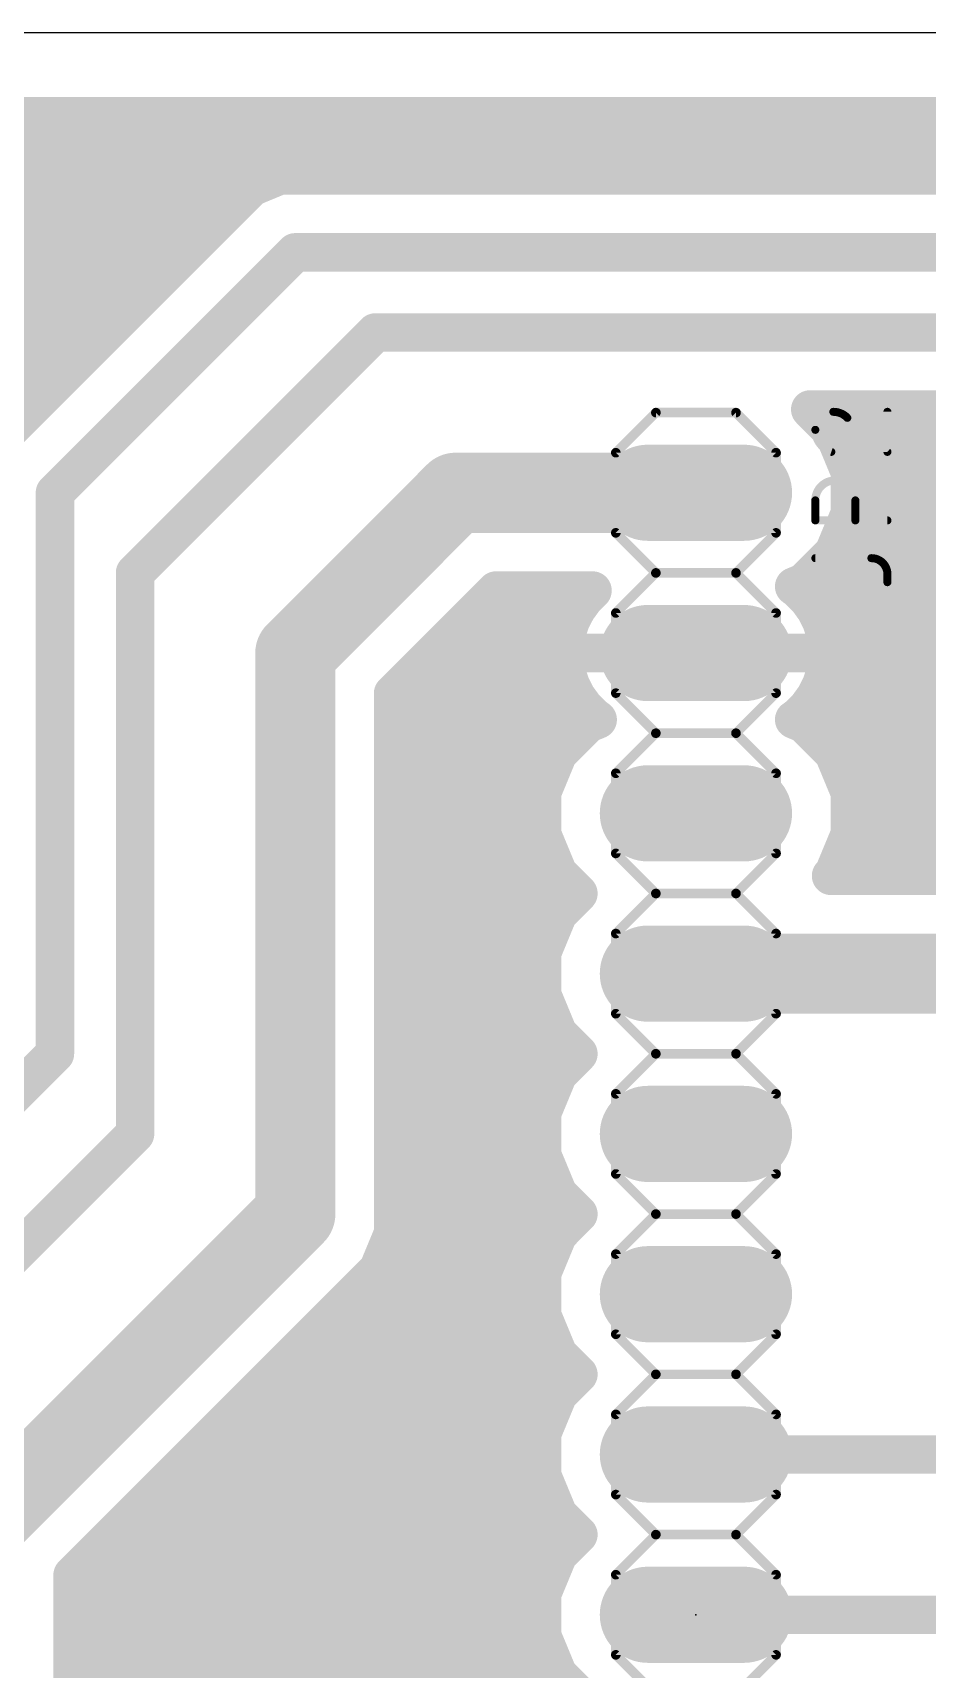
# Model space of a CAD drawing. Extents: x 2.5 to 54.6, y 1.3 to 50.5.
# Drawn here: x 25.05 to 39.23, y 24.54 to 50.47 of the extents above; entities that cross this region are included whole.
import ezdxf

# ---------------------------------------------------------------- set-up
doc = ezdxf.new("R2010")
doc.units = 0
for name, color, linetype in [('1', 12, 'CONTINUOUS'), ('17', 110, 'CONTINUOUS'), ('20', 31, 'CONTINUOUS'), ('21', 253, 'CONTINUOUS'), ('23', 53, 'CONTINUOUS'), ('25', 253, 'CONTINUOUS'), ('51', 253, 'CONTINUOUS')]:
    doc.layers.add(name, color=color, linetype=linetype)

# ---------------------------------------------------------------- blocks, each defined once
blk = doc.blocks.new('RECT')
blk.add_solid([(-0.5, -0.5), (0.5, -0.5), (-0.5, 0.5), (0.5, 0.5)])
blk = doc.blocks.new('LONGP100')
at = {"const_width": 1}
blk.add_lwpolyline([(-0.5, 0), (0.5, 0)], dxfattribs=at)
at = {"const_width": 0.5}
for points in [[(-0.5, 0.25, 1), (-0.5, -0.25)], [(0.5, -0.25, 1), (0.5, 0.25)]]:
    blk.add_lwpolyline(points, format="xyb", dxfattribs=at)

msp = doc.modelspace()

# ---------------------------------------------------------------- linework, layer by layer
at = {"layer": '1'}
for points, const_width in [([(3.8608, 49.1492), (53.2692, 49.1492)], 0.6096), ([(3.8608, 48.768), (53.2692, 48.768)], 0.6096), ([(28.9675, 48.2092), (28.5194, 48.0236)], 0.6096), ([(43.4225, 48.2092), (28.9675, 48.2092)], 0.6096), ([(3.8608, 48.1584), (28.8449, 48.1584)], 0.6096), ([(28.5194, 48.0236), (28.1764, 47.6806)], 0.6096), ([(28.1764, 47.6806), (24.3664, 43.8706)], 0.6096), ([(3.8608, 47.5488), (28.0446, 47.5488)], 0.6096), ([(3.8608, 46.9392), (27.435, 46.9392)], 0.6096), ([(25.4, 43.18), (29.21, 46.99)], 0.6096), ([(29.21, 46.99), (43.18, 46.99)], 0.6096), ([(3.8608, 46.3296), (26.8254, 46.3296)], 0.6096), ([(3.8608, 45.72), (26.2158, 45.72)], 0.6096), ([(26.67, 41.91), (30.48, 45.72)], 0.6096), ([(30.48, 45.72), (41.91, 45.72)], 0.6096), ([(3.8608, 45.1104), (25.6062, 45.1104)], 0.6096), ([(22.132, 44.5008), (24.9966, 44.5008)], 0.6096), ([(37.7432, 44.1296), (37.372, 44.5008)], 0.6096), ([(37.372, 44.5008), (41.405, 44.5008)], 0.6096), ([(37.9984, 43.5135), (37.7432, 44.1296)], 0.6096), ([(37.8419, 43.8912), (42.0146, 43.8912)], 0.6096), ([(31.75, 43.18), (29.21, 40.64)], 1.27), ([(35.56, 43.18), (31.75, 43.18)], 1.27), ([(37.9984, 42.8465), (37.9984, 43.5135)], 0.6096), ([(37.9984, 43.2816), (42.6242, 43.2816)], 0.6096), ([(25.4, 34.29), (25.4, 43.18)], 0.6096), ([(37.7432, 42.2304), (37.9984, 42.8465)], 0.6096), ([(37.9261, 42.672), (43.2338, 42.672)], 0.6096), ([(37.2716, 41.7588), (37.7432, 42.2304)], 0.6096), ([(37.5752, 42.0624), (43.8434, 42.0624)], 0.6096), ([(26.67, 33.02), (26.67, 41.91)], 0.6096), ([(37.1172, 41.6949), (37.2716, 41.7588)], 0.6096), ([(30.7594, 39.9982), (32.3918, 41.6306)], 0.6096), ([(32.214, 41.4528), (33.7559, 41.4528)], 0.6096), ([(32.3918, 41.6306), (33.9207, 41.6306)], 0.6096), ([(33.7906, 41.5004), (33.6684, 41.3323)], 0.6096), ([(33.9207, 41.6306), (33.7906, 41.5004)], 0.6096), ([(37.1824, 41.6474), (37.1172, 41.6949)], 0.6096), ([(37.3294, 41.5004), (37.1824, 41.6474)], 0.6096), ([(37.4516, 41.3323), (37.3294, 41.5004)], 0.6096), ([(37.3641, 41.4528), (44.453, 41.4528)], 0.6096), ([(33.6684, 41.3323), (33.574, 41.147)], 0.6096), ([(37.546, 41.147), (37.4516, 41.3323)], 0.6096), ([(29.21, 40.64), (29.21, 31.75)], 1.27), ([(33.5097, 40.9493), (33.4772, 40.744)], 0.6096), ([(33.574, 41.147), (33.5097, 40.9493)], 0.6096), ([(37.6103, 40.9493), (37.546, 41.147)], 0.6096), ([(37.6428, 40.744), (37.6103, 40.9493)], 0.6096), ([(31.6044, 40.8432), (33.4929, 40.8432)], 0.6096), ([(33.4772, 40.744), (33.4772, 40.64)], 0.6096), ([(37.6271, 40.8432), (44.5008, 40.8432)], 0.6096), ([(37.6428, 40.64), (37.6428, 40.744)], 0.6096), ([(33.4772, 40.64), (35.56, 40.64)], 0.6096), ([(35.56, 40.64), (33.4772, 40.64)], 0.6096), ([(33.4772, 40.64), (33.4772, 40.536)], 0.6096), ([(33.4772, 40.536), (33.5097, 40.3307)], 0.6096), ([(35.56, 40.64), (35.56, 40.64)], 0.6096), ([(37.6428, 40.64), (35.56, 40.64)], 0.6096), ([(35.56, 40.64), (35.56, 40.64)], 0.6096), ([(35.56, 40.64), (37.6428, 40.64)], 0.6096), ([(37.6103, 40.3307), (37.6428, 40.536)], 0.6096), ([(37.6428, 40.536), (37.6428, 40.64)], 0.6096), ([(30.9948, 40.2336), (33.5413, 40.2336)], 0.6096), ([(33.5097, 40.3307), (33.574, 40.133)], 0.6096), ([(37.546, 40.133), (37.6103, 40.3307)], 0.6096), ([(37.5787, 40.2336), (44.5008, 40.2336)], 0.6096), ([(30.7594, 31.4418), (30.7594, 39.9982)], 0.6096), ([(33.574, 40.133), (33.6684, 39.9477)], 0.6096), ([(33.6684, 39.9477), (33.7906, 39.7796)], 0.6096), ([(37.3294, 39.7796), (37.4516, 39.9477)], 0.6096), ([(37.4516, 39.9477), (37.546, 40.133)], 0.6096), ([(33.7906, 39.7796), (33.9376, 39.6326)], 0.6096), ([(37.1824, 39.6326), (37.3294, 39.7796)], 0.6096), ([(30.7594, 39.624), (33.9493, 39.624)], 0.6096), ([(33.8484, 39.5212), (33.3768, 39.0496)], 0.6096), ([(34.0028, 39.5851), (33.8484, 39.5212)], 0.6096), ([(33.9376, 39.6326), (34.0028, 39.5851)], 0.6096), ([(37.1172, 39.5851), (37.1824, 39.6326)], 0.6096), ([(37.2716, 39.5212), (37.1172, 39.5851)], 0.6096), ([(37.1707, 39.624), (44.5008, 39.624)], 0.6096), ([(37.7432, 39.0496), (37.2716, 39.5212)], 0.6096), ([(30.7594, 39.0144), (33.3622, 39.0144)], 0.6096), ([(33.3768, 39.0496), (33.1216, 38.4335)], 0.6096), ([(37.9984, 38.4335), (37.7432, 39.0496)], 0.6096), ([(37.7578, 39.0144), (40.1945, 39.0144)], 0.6096), ([(30.7594, 38.4048), (33.1216, 38.4048)], 0.6096), ([(33.1216, 38.4335), (33.1216, 37.7665)], 0.6096), ([(37.9984, 37.7665), (37.9984, 38.4335)], 0.6096), ([(37.9984, 38.4048), (39.859, 38.4048)], 0.6096), ([(30.7594, 37.7952), (33.1216, 37.7952)], 0.6096), ([(33.1216, 37.7665), (33.3768, 37.1504)], 0.6096), ([(37.7432, 37.1504), (37.9984, 37.7665)], 0.6096), ([(37.9984, 37.7952), (39.859, 37.7952)], 0.6096), ([(30.7594, 37.1856), (33.3622, 37.1856)], 0.6096), ([(33.3768, 37.1504), (33.6972, 36.83)], 0.6096), ([(37.7022, 37.1094), (37.7432, 37.1504)], 0.6096), ([(40.2707, 37.1094), (37.7022, 37.1094)], 0.6096), ([(37.7578, 37.1856), (40.1945, 37.1856)], 0.6096), ([(33.6972, 36.83), (33.3768, 36.5096)], 0.6096), ([(30.7594, 36.576), (33.4432, 36.576)], 0.6096), ([(33.3768, 36.5096), (33.1216, 35.8935)], 0.6096), ([(30.7594, 35.9664), (33.1518, 35.9664)], 0.6096), ([(33.1216, 35.8935), (33.1216, 35.2265)], 0.6096), ([(35.56, 35.56), (41.91, 35.56)], 1.27), ([(30.7594, 35.3568), (33.1216, 35.3568)], 0.6096), ([(33.1216, 35.2265), (33.3768, 34.6104)], 0.6096), ([(30.7594, 34.7472), (33.3201, 34.7472)], 0.6096), ([(33.3768, 34.6104), (33.6972, 34.29)], 0.6096), ([(25.4, 34.29), (24.13, 33.02)], 0.6096), ([(33.6972, 34.29), (33.3768, 33.9696)], 0.6096), ([(30.7594, 34.1376), (33.5448, 34.1376)], 0.6096), ([(33.3768, 33.9696), (33.1216, 33.3535)], 0.6096), ([(30.7594, 33.528), (33.1939, 33.528)], 0.6096), ([(33.1216, 33.3535), (33.1216, 32.6865)], 0.6096), ([(26.67, 33.02), (24.13, 30.48)], 0.6096), ([(30.7594, 32.9184), (33.1216, 32.9184)], 0.6096), ([(33.1216, 32.6865), (33.3768, 32.0704)], 0.6096), ([(30.7594, 32.3088), (33.2781, 32.3088)], 0.6096), ([(29.21, 31.75), (24.13, 26.67)], 1.27), ([(33.3768, 32.0704), (33.6972, 31.75)], 0.6096), ([(30.7594, 31.6992), (33.6464, 31.6992)], 0.6096), ([(33.6972, 31.75), (33.3768, 31.4296)], 0.6096), ([(30.5235, 30.8723), (30.7594, 31.4418)], 0.6096), ([(33.3768, 31.4296), (33.1216, 30.8135)], 0.6096), ([(30.6135, 31.0896), (33.236, 31.0896)], 0.6096), ([(25.6794, 26.0282), (30.5235, 30.8723)], 0.6096), ([(33.1216, 30.8135), (33.1216, 30.1465)], 0.6096), ([(30.1312, 30.48), (33.1216, 30.48)], 0.6096), ([(33.1216, 30.1465), (33.3768, 29.5304)], 0.6096), ([(29.5216, 29.8704), (33.236, 29.8704)], 0.6096), ([(33.3768, 29.5304), (33.6972, 29.21)], 0.6096), ([(28.912, 29.2608), (33.6464, 29.2608)], 0.6096), ([(33.6972, 29.21), (33.3768, 28.8896)], 0.6096), ([(33.3768, 28.8896), (33.1216, 28.2735)], 0.6096), ([(28.3024, 28.6512), (33.2781, 28.6512)], 0.6096), ([(33.1216, 28.2735), (33.1216, 27.6065)], 0.6096), ([(27.6928, 28.0416), (33.1216, 28.0416)], 0.6096), ([(35.56, 27.94), (41.91, 27.94)], 0.6096), ([(33.1216, 27.6065), (33.3768, 26.9904)], 0.6096), ([(27.0832, 27.432), (33.1939, 27.432)], 0.6096), ([(33.3768, 26.9904), (33.6972, 26.67)], 0.6096), ([(26.4736, 26.8224), (33.5448, 26.8224)], 0.6096), ([(33.6972, 26.67), (33.3768, 26.3496)], 0.6096), ([(25.864, 26.2128), (33.3202, 26.2128)], 0.6096), ([(33.3768, 26.3496), (33.1216, 25.7335)], 0.6096), ([(25.6794, 6.6582), (25.6794, 26.0282)], 0.6096), ([(33.1216, 25.7335), (33.1216, 25.0665)], 0.6096), ([(25.6794, 25.6032), (33.1216, 25.6032)], 0.6096), ([(35.56, 25.4), (41.91, 25.4)], 0.6096), ([(25.6794, 24.9936), (33.1518, 24.9936)], 0.6096), ([(33.1216, 25.0665), (33.3768, 24.4504)], 0.6096), ([(25.6794, 24.384), (33.4432, 24.384)], 0.6096), ([(33.3768, 24.4504), (33.6972, 24.13)], 0.6096)]:
    msp.add_lwpolyline(points, dxfattribs=dict(at, const_width=const_width))
for points, const_width in [([(28.9675, 48.3616, 1), (28.9675, 48.0568)], 0.3048), ([(29.0258, 48.0684, 1), (28.9092, 48.35)], 0.3048), ([(28.4611, 48.1644, 1), (28.5777, 47.8828)], 0.3048), ([(28.6271, 47.9158, 1), (28.4116, 48.1313)], 0.3048), ([(28.8449, 48.006, 1), (28.8449, 48.3108)], 0.3048), ([(28.2842, 47.5729, 1), (28.0686, 47.7884)], 0.3048), ([(28.0686, 47.7884, 1), (28.2842, 47.5729)], 0.3048), ([(28.0446, 47.3964, 1), (28.0446, 47.7012)], 0.3048), ([(27.435, 46.7868, 1), (27.435, 47.0916)], 0.3048), ([(29.21, 47.1424, 1), (29.21, 46.8376)], 0.3048), ([(29.3178, 46.8822, 1), (29.1022, 47.0978)], 0.3048), ([(26.8254, 46.1772, 1), (26.8254, 46.482)], 0.3048), ([(26.2158, 45.5676, 1), (26.2158, 45.8724)], 0.3048), ([(30.48, 45.8724, 1), (30.48, 45.5676)], 0.3048), ([(30.5878, 45.6122, 1), (30.3722, 45.8278)], 0.3048), ([(25.6062, 44.958, 1), (25.6062, 45.2628)], 0.3048), ([(24.9966, 44.3484, 1), (24.9966, 44.6532)], 0.3048), ([(37.4797, 44.6086, 1), (37.2642, 44.393)], 0.3048), ([(37.372, 44.6532, 1), (37.372, 44.3484)], 0.3048), ([(37.884, 44.1879, 1), (37.6024, 44.0713)], 0.3048), ([(37.6354, 44.0218, 1), (37.8509, 44.2374)], 0.3048), ([(37.8419, 44.0436, 1), (37.8419, 43.7388)], 0.3048), ([(31.75, 43.4975, 1), (31.75, 42.8625)], 0.635), ([(31.9745, 42.9555, 1), (31.5255, 43.4045)], 0.635), ([(35.56, 42.8625, 1), (35.56, 43.4975)], 0.635), ([(38.1508, 43.5135, 1), (37.846, 43.5135)], 0.3048), ([(37.9984, 43.434, 1), (37.9984, 43.1292)], 0.3048), ([(37.8576, 43.4551, 1), (38.1392, 43.5718)], 0.3048), ([(25.2922, 43.2878, 1), (25.5078, 43.0722)], 0.3048), ([(25.5524, 43.18, 1), (25.2476, 43.18)], 0.3048), ([(38.1392, 42.7882, 1), (37.8576, 42.9049)], 0.3048), ([(37.9261, 42.8244, 1), (37.9261, 42.5196)], 0.3048), ([(37.846, 42.8465, 1), (38.1508, 42.8465)], 0.3048), ([(37.8509, 42.1226, 1), (37.6354, 42.3382)], 0.3048), ([(37.5752, 42.2148, 1), (37.5752, 41.91)], 0.3048), ([(37.6024, 42.2887, 1), (37.884, 42.1721)], 0.3048), ([(26.5622, 42.0178, 1), (26.7778, 41.8022)], 0.3048), ([(26.8224, 41.91, 1), (26.5176, 41.91)], 0.3048), ([(37.1638, 41.8666, 1), (37.3794, 41.6511)], 0.3048), ([(37.3299, 41.618, 1), (37.2133, 41.8996)], 0.3048), ([(32.214, 41.6052, 1), (32.214, 41.3004)], 0.3048), ([(32.3918, 41.783, 1), (32.3918, 41.4782)], 0.3048), ([(32.4995, 41.5228, 1), (32.284, 41.7384)], 0.3048), ([(33.6828, 41.6082, 1), (33.8983, 41.3927)], 0.3048), ([(33.9138, 41.4109, 1), (33.6673, 41.59)], 0.3048), ([(33.7559, 41.3004, 1), (33.7559, 41.6052)], 0.3048), ([(34.0285, 41.5228, 1), (33.813, 41.7384)], 0.3048), ([(33.9207, 41.4782, 1), (33.9207, 41.783)], 0.3048), ([(37.2068, 41.8182, 1), (37.0276, 41.5716)], 0.3048), ([(37.0589, 41.8357, 1), (37.1755, 41.5541)], 0.3048), ([(37.2902, 41.7552, 1), (37.0747, 41.5397)], 0.3048), ([(37.0929, 41.5242, 1), (37.272, 41.7707)], 0.3048), ([(37.4527, 41.59, 1), (37.2062, 41.4109)], 0.3048), ([(37.3641, 41.6052, 1), (37.3641, 41.3004)], 0.3048), ([(37.2217, 41.3927, 1), (37.4372, 41.6082)], 0.3048), ([(33.5451, 41.4218, 1), (33.7916, 41.2427)], 0.3048), ([(33.8041, 41.2631, 1), (33.5326, 41.4014)], 0.3048), ([(37.5874, 41.4014, 1), (37.3159, 41.2631)], 0.3048), ([(37.3284, 41.2427, 1), (37.5749, 41.4218)], 0.3048), ([(29.5275, 40.64, 1), (28.8925, 40.64)], 0.635), ([(33.6602, 40.9254, 1), (33.3592, 40.9731)], 0.3048), ([(33.4382, 41.2162, 1), (33.7098, 41.0778)], 0.3048), ([(33.7189, 41.0999, 1), (33.429, 41.1941)], 0.3048), ([(37.691, 41.1941, 1), (37.4011, 41.0999)], 0.3048), ([(37.4102, 41.0778, 1), (37.6818, 41.2162)], 0.3048), ([(37.7608, 40.9731, 1), (37.4598, 40.9254)], 0.3048), ([(28.9855, 40.8645, 1), (29.4345, 40.4155)], 0.635), ([(31.6044, 40.9956, 1), (31.6044, 40.6908)], 0.3048), ([(33.6296, 40.7439, 1), (33.3248, 40.744)], 0.3048), ([(33.3648, 40.9964, 1), (33.6547, 40.9022)], 0.3048), ([(33.4929, 40.6908, 1), (33.4929, 40.9956)], 0.3048), ([(37.4653, 40.9022, 1), (37.7552, 40.9964)], 0.3048), ([(37.6271, 40.9956, 1), (37.6271, 40.6908)], 0.3048), ([(37.7952, 40.744, 1), (37.4904, 40.744)], 0.3048), ([(33.4772, 40.7924, 1), (33.4772, 40.4876)], 0.3048), ([(33.4772, 40.7924, 1), (33.4772, 40.4876)], 0.3048), ([(33.6296, 40.64, 1), (33.3248, 40.64)], 0.3048), ([(33.3267, 40.7678, 1), (33.6277, 40.7201)], 0.3048), ([(33.6277, 40.5599, 1), (33.3267, 40.5122)], 0.3048), ([(33.3248, 40.64, 1), (33.6296, 40.64)], 0.3048), ([(35.7124, 40.64, 1), (35.4076, 40.64)], 0.3048), ([(35.56, 40.7924, 1), (35.56, 40.4876)], 0.3048), ([(35.7124, 40.64, 1), (35.4076, 40.64)], 0.3048), ([(35.56, 40.7924, 1), (35.56, 40.4876)], 0.3048), ([(35.4076, 40.64, 1), (35.7124, 40.64)], 0.3048), ([(35.4076, 40.64, 1), (35.7124, 40.64)], 0.3048), ([(35.56, 40.4876, 1), (35.56, 40.7924)], 0.3048), ([(35.56, 40.4876, 1), (35.56, 40.7924)], 0.3048), ([(37.7952, 40.64, 1), (37.4904, 40.64)], 0.3048), ([(37.4904, 40.64, 1), (37.7952, 40.64)], 0.3048), ([(37.4923, 40.7201, 1), (37.7933, 40.7678)], 0.3048), ([(37.7933, 40.5122, 1), (37.4923, 40.5599)], 0.3048), ([(37.6428, 40.4876, 1), (37.6428, 40.7924)], 0.3048), ([(37.6428, 40.4876, 1), (37.6428, 40.7924)], 0.3048), ([(30.9948, 40.386, 1), (30.9948, 40.0812)], 0.3048), ([(33.3248, 40.536, 1), (33.6296, 40.536)], 0.3048), ([(33.6547, 40.3778, 1), (33.3648, 40.2836)], 0.3048), ([(33.3592, 40.3069, 1), (33.6602, 40.3545)], 0.3048), ([(33.5413, 40.0812, 1), (33.5413, 40.386)], 0.3048), ([(37.5787, 40.386, 1), (37.5787, 40.0812)], 0.3048), ([(37.4598, 40.3545, 1), (37.7608, 40.3069)], 0.3048), ([(37.7552, 40.2836, 1), (37.4653, 40.3778)], 0.3048), ([(37.4904, 40.536, 1), (37.7952, 40.536)], 0.3048), ([(30.9118, 39.9982, 1), (30.607, 39.9982)], 0.3048), ([(30.6516, 40.106, 1), (30.8672, 39.8905)], 0.3048), ([(33.7098, 40.2022, 1), (33.4382, 40.0638)], 0.3048), ([(33.429, 40.0859, 1), (33.7189, 40.1801)], 0.3048), ([(33.7916, 40.0373, 1), (33.5451, 39.8582)], 0.3048), ([(37.5749, 39.8582, 1), (37.3284, 40.0373)], 0.3048), ([(37.4011, 40.1801, 1), (37.691, 40.0859)], 0.3048), ([(37.6818, 40.0638, 1), (37.4102, 40.2022)], 0.3048), ([(33.5326, 39.8786, 1), (33.8041, 40.0169)], 0.3048), ([(33.8983, 39.8873, 1), (33.6828, 39.6718)], 0.3048), ([(33.6673, 39.69, 1), (33.9138, 39.8691)], 0.3048), ([(37.2062, 39.8691, 1), (37.4527, 39.69)], 0.3048), ([(37.4372, 39.6718, 1), (37.2217, 39.8873)], 0.3048), ([(37.3159, 40.0169, 1), (37.5874, 39.8786)], 0.3048), ([(30.7594, 39.7764, 1), (30.7594, 39.4716)], 0.3048), ([(33.7901, 39.662, 1), (33.9067, 39.3804)], 0.3048), ([(33.9562, 39.4134, 1), (33.7406, 39.6289)], 0.3048), ([(34.0271, 39.7558, 1), (33.848, 39.5093)], 0.3048), ([(33.8298, 39.5248, 1), (34.0453, 39.7403)], 0.3048), ([(33.9132, 39.4618, 1), (34.0924, 39.7084)], 0.3048), ([(34.0611, 39.4443, 1), (33.9445, 39.7259)], 0.3048), ([(33.9493, 39.4716, 1), (33.9493, 39.7764)], 0.3048), ([(37.1755, 39.7259, 1), (37.0589, 39.4443)], 0.3048), ([(37.0276, 39.7084, 1), (37.2068, 39.4618)], 0.3048), ([(37.1707, 39.7764, 1), (37.1707, 39.4716)], 0.3048), ([(37.0747, 39.7403, 1), (37.2902, 39.5248)], 0.3048), ([(37.272, 39.5093, 1), (37.0929, 39.7558)], 0.3048), ([(37.3794, 39.6289, 1), (37.1638, 39.4134)], 0.3048), ([(37.2133, 39.3804, 1), (37.3299, 39.662)], 0.3048), ([(30.7594, 39.1668, 1), (30.7594, 38.862)], 0.3048), ([(33.2691, 39.1574, 1), (33.4846, 38.9418)], 0.3048), ([(33.5176, 38.9913, 1), (33.236, 39.1079)], 0.3048), ([(33.3622, 38.862, 1), (33.3622, 39.1668)], 0.3048), ([(37.884, 39.1079, 1), (37.6024, 38.9913)], 0.3048), ([(37.7578, 39.1668, 1), (37.7578, 38.862)], 0.3048), ([(37.6354, 38.9418, 1), (37.8509, 39.1574)], 0.3048), ([(30.7594, 38.5572, 1), (30.7594, 38.2524)], 0.3048), ([(33.274, 38.4335, 1), (32.9692, 38.4335)], 0.3048), ([(32.9808, 38.4918, 1), (33.2624, 38.3751)], 0.3048), ([(33.1216, 38.2524, 1), (33.1216, 38.5572)], 0.3048), ([(38.1508, 38.4335, 1), (37.846, 38.4335)], 0.3048), ([(37.9984, 38.5572, 1), (37.9984, 38.2524)], 0.3048), ([(37.8576, 38.3751, 1), (38.1392, 38.4918)], 0.3048), ([(30.7594, 37.9476, 1), (30.7594, 37.6428)], 0.3048), ([(33.2624, 37.8249, 1), (32.9808, 37.7082)], 0.3048), ([(32.9692, 37.7665, 1), (33.274, 37.7665)], 0.3048), ([(33.1216, 37.6428, 1), (33.1216, 37.9476)], 0.3048), ([(37.9984, 37.9476, 1), (37.9984, 37.6428)], 0.3048), ([(37.846, 37.7665, 1), (38.1508, 37.7665)], 0.3048), ([(38.1392, 37.7082, 1), (37.8576, 37.8249)], 0.3048), ([(30.7594, 37.338, 1), (30.7594, 37.0332)], 0.3048), ([(33.4846, 37.2582, 1), (33.2691, 37.0426)], 0.3048), ([(33.236, 37.0921, 1), (33.5176, 37.2087)], 0.3048), ([(33.3622, 37.0332, 1), (33.3622, 37.338)], 0.3048), ([(37.5944, 37.2172, 1), (37.8099, 37.0016)], 0.3048), ([(37.7022, 37.2618, 1), (37.7022, 36.957)], 0.3048), ([(37.6024, 37.2087, 1), (37.884, 37.0921)], 0.3048), ([(37.7578, 37.338, 1), (37.7578, 37.0332)], 0.3048), ([(37.8509, 37.0426, 1), (37.6354, 37.2582)], 0.3048), ([(33.805, 36.7222, 1), (33.5894, 36.9378)], 0.3048), ([(33.5894, 36.7222, 1), (33.805, 36.9378)], 0.3048), ([(30.7594, 36.7284, 1), (30.7594, 36.4236)], 0.3048), ([(33.4432, 36.4236, 1), (33.4432, 36.7284)], 0.3048), ([(33.2691, 36.6174, 1), (33.4846, 36.4018)], 0.3048), ([(33.5176, 36.4513, 1), (33.236, 36.5679)], 0.3048), ([(30.7594, 36.1188, 1), (30.7594, 35.814)], 0.3048), ([(33.274, 35.8935, 1), (32.9692, 35.8935)], 0.3048), ([(32.9808, 35.9518, 1), (33.2624, 35.8351)], 0.3048), ([(33.1518, 35.814, 1), (33.1518, 36.1188)], 0.3048), ([(35.56, 35.8775, 1), (35.56, 35.2425)], 0.635), ([(30.7594, 35.5092, 1), (30.7594, 35.2044)], 0.3048), ([(33.2624, 35.2849, 1), (32.9808, 35.1682)], 0.3048), ([(33.1216, 35.2044, 1), (33.1216, 35.5092)], 0.3048), ([(32.9692, 35.2265, 1), (33.274, 35.2265)], 0.3048), ([(30.7594, 34.8996, 1), (30.7594, 34.5948)], 0.3048), ([(33.3201, 34.5948, 1), (33.3201, 34.8996)], 0.3048), ([(33.4846, 34.7182, 1), (33.2691, 34.5026)], 0.3048), ([(33.236, 34.5521, 1), (33.5176, 34.6687)], 0.3048), ([(25.5078, 34.1822, 1), (25.2922, 34.3978)], 0.3048), ([(33.805, 34.1822, 1), (33.5894, 34.3978)], 0.3048), ([(33.5894, 34.1822, 1), (33.805, 34.3978)], 0.3048), ([(25.2476, 34.29, 1), (25.5524, 34.29)], 0.3048), ([(30.7594, 34.29, 1), (30.7594, 33.9852)], 0.3048), ([(33.5176, 33.9113, 1), (33.236, 34.0279)], 0.3048), ([(33.5448, 33.9852, 1), (33.5448, 34.29)], 0.3048), ([(33.2691, 34.0774, 1), (33.4846, 33.8618)], 0.3048), ([(30.7594, 33.6804, 1), (30.7594, 33.3756)], 0.3048), ([(33.1939, 33.3756, 1), (33.1939, 33.6804)], 0.3048), ([(33.274, 33.3535, 1), (32.9692, 33.3535)], 0.3048), ([(32.9808, 33.4118, 1), (33.2624, 33.2951)], 0.3048), ([(26.7778, 32.9122, 1), (26.5622, 33.1278)], 0.3048), ([(30.7594, 33.0708, 1), (30.7594, 32.766)], 0.3048), ([(33.1216, 32.766, 1), (33.1216, 33.0708)], 0.3048), ([(26.5176, 33.02, 1), (26.8224, 33.02)], 0.3048), ([(33.2624, 32.7449, 1), (32.9808, 32.6282)], 0.3048), ([(32.9692, 32.6865, 1), (33.274, 32.6865)], 0.3048), ([(30.7594, 32.4612, 1), (30.7594, 32.1564)], 0.3048), ([(33.2781, 32.1564, 1), (33.2781, 32.4612)], 0.3048), ([(29.4345, 31.5255, 1), (28.9855, 31.9745)], 0.635), ([(33.4846, 32.1782, 1), (33.2691, 31.9626)], 0.3048), ([(33.236, 32.0121, 1), (33.5176, 32.1287)], 0.3048), ([(28.8925, 31.75, 1), (29.5275, 31.75)], 0.635), ([(30.7594, 31.8516, 1), (30.7594, 31.5468)], 0.3048), ([(33.805, 31.6422, 1), (33.5894, 31.8578)], 0.3048), ([(33.5894, 31.6422, 1), (33.805, 31.8578)], 0.3048), ([(33.6464, 31.5468, 1), (33.6464, 31.8516)], 0.3048), ([(30.9002, 31.3835, 1), (30.6186, 31.5001)], 0.3048), ([(33.2691, 31.5374, 1), (33.4846, 31.3218)], 0.3048), ([(33.5176, 31.3713, 1), (33.236, 31.4879)], 0.3048), ([(30.6135, 31.242, 1), (30.6135, 30.9372)], 0.3048), ([(30.607, 31.4418, 1), (30.9118, 31.4418)], 0.3048), ([(33.236, 30.9372, 1), (33.236, 31.242)], 0.3048), ([(30.6313, 30.7646, 1), (30.4158, 30.9801)], 0.3048), ([(30.3827, 30.9307, 1), (30.6643, 30.814)], 0.3048), ([(33.274, 30.8135, 1), (32.9692, 30.8135)], 0.3048), ([(32.9808, 30.8718, 1), (33.2624, 30.7551)], 0.3048), ([(30.1312, 30.6324, 1), (30.1312, 30.3276)], 0.3048), ([(33.1216, 30.3276, 1), (33.1216, 30.6324)], 0.3048), ([(33.2624, 30.2049, 1), (32.9808, 30.0882)], 0.3048), ([(29.5216, 30.0228, 1), (29.5216, 29.718)], 0.3048), ([(32.9692, 30.1465, 1), (33.274, 30.1465)], 0.3048), ([(33.236, 29.718, 1), (33.236, 30.0228)], 0.3048), ([(33.4846, 29.6382, 1), (33.2691, 29.4226)], 0.3048), ([(28.912, 29.4132, 1), (28.912, 29.1084)], 0.3048), ([(33.236, 29.4721, 1), (33.5176, 29.5887)], 0.3048), ([(33.6464, 29.1084, 1), (33.6464, 29.4132)], 0.3048), ([(33.805, 29.1022, 1), (33.5894, 29.3178)], 0.3048), ([(33.5894, 29.1022, 1), (33.805, 29.3178)], 0.3048), ([(33.2691, 28.9974, 1), (33.4846, 28.7818)], 0.3048), ([(33.5176, 28.8313, 1), (33.236, 28.9479)], 0.3048), ([(28.3024, 28.8036, 1), (28.3024, 28.4988)], 0.3048), ([(33.2781, 28.4988, 1), (33.2781, 28.8036)], 0.3048), ([(33.274, 28.2735, 1), (32.9692, 28.2735)], 0.3048), ([(27.6928, 28.194, 1), (27.6928, 27.8892)], 0.3048), ([(32.9808, 28.3318, 1), (33.2624, 28.2151)], 0.3048), ([(33.1216, 27.8892, 1), (33.1216, 28.194)], 0.3048), ([(35.56, 28.0924, 1), (35.56, 27.7876)], 0.3048), ([(33.2624, 27.6649, 1), (32.9808, 27.5482)], 0.3048), ([(32.9692, 27.6065, 1), (33.274, 27.6065)], 0.3048), ([(27.0832, 27.5844, 1), (27.0832, 27.2796)], 0.3048), ([(33.1939, 27.2796, 1), (33.1939, 27.5844)], 0.3048), ([(33.4846, 27.0982, 1), (33.2691, 26.8826)], 0.3048), ([(26.4736, 26.9748, 1), (26.4736, 26.67)], 0.3048), ([(33.236, 26.9321, 1), (33.5176, 27.0487)], 0.3048), ([(33.5448, 26.67, 1), (33.5448, 26.9748)], 0.3048), ([(33.805, 26.5622, 1), (33.5894, 26.7778)], 0.3048), ([(33.5894, 26.5622, 1), (33.805, 26.7778)], 0.3048), ([(25.864, 26.3652, 1), (25.864, 26.0604)], 0.3048), ([(33.2691, 26.4574, 1), (33.4846, 26.2418)], 0.3048), ([(33.5176, 26.2913, 1), (33.236, 26.4079)], 0.3048), ([(33.3202, 26.0604, 1), (33.3202, 26.3652)], 0.3048), ([(25.8318, 26.0282, 1), (25.527, 26.0282)], 0.3048), ([(25.5716, 26.136, 1), (25.7872, 25.9205)], 0.3048), ([(33.274, 25.7335, 1), (32.9692, 25.7335)], 0.3048), ([(32.9808, 25.7918, 1), (33.2624, 25.6751)], 0.3048), ([(25.6794, 25.7556, 1), (25.6794, 25.4508)], 0.3048), ([(33.1216, 25.4508, 1), (33.1216, 25.7556)], 0.3048), ([(35.56, 25.5524, 1), (35.56, 25.2476)], 0.3048), ([(25.6794, 25.146, 1), (25.6794, 24.8412)], 0.3048), ([(33.2624, 25.1249, 1), (32.9808, 25.0082)], 0.3048), ([(32.9692, 25.0665, 1), (33.274, 25.0665)], 0.3048), ([(33.1518, 24.8412, 1), (33.1518, 25.146)], 0.3048), ([(25.6794, 24.5364, 1), (25.6794, 24.2316)], 0.3048), ([(33.4846, 24.5582, 1), (33.2691, 24.3426)], 0.3048), ([(33.236, 24.3921, 1), (33.5176, 24.5087)], 0.3048), ([(33.4432, 24.2316, 1), (33.4432, 24.5364)], 0.3048)]:
    msp.add_lwpolyline(points, format="xyb", dxfattribs=dict(at, const_width=const_width))
at = {"layer": '20'}
msp.add_line((54.59, 50.47), (2.54, 50.47), dxfattribs=at)
at = {"layer": '21', "const_width": 0.1524}
for points in [[(34.925, 44.45), (34.29, 43.815)], [(36.195, 44.45), (34.925, 44.45)], [(36.83, 43.815), (36.195, 44.45)], [(34.29, 42.545), (34.29, 43.815)], [(36.83, 43.815), (36.83, 42.545)], [(34.925, 41.91), (34.29, 42.545)], [(36.83, 42.545), (36.195, 41.91)], [(34.29, 41.275), (34.925, 41.91)], [(36.195, 41.91), (34.925, 41.91)], [(36.195, 41.91), (36.83, 41.275)], [(34.29, 40.005), (34.29, 41.275)], [(36.83, 41.275), (36.83, 40.005)], [(34.925, 39.37), (34.29, 40.005)], [(36.83, 40.005), (36.195, 39.37)], [(34.29, 38.735), (34.925, 39.37)], [(36.195, 39.37), (34.925, 39.37)], [(36.195, 39.37), (36.83, 38.735)], [(34.29, 37.465), (34.29, 38.735)], [(36.83, 38.735), (36.83, 37.465)], [(34.925, 36.83), (34.29, 37.465)], [(36.83, 37.465), (36.195, 36.83)], [(34.925, 36.83), (34.29, 36.195)], [(36.195, 36.83), (34.925, 36.83)], [(36.83, 36.195), (36.195, 36.83)], [(34.29, 34.925), (34.29, 36.195)], [(36.83, 36.195), (36.83, 34.925)], [(34.925, 34.29), (34.29, 34.925)], [(36.83, 34.925), (36.195, 34.29)], [(34.29, 33.655), (34.925, 34.29)], [(36.195, 34.29), (34.925, 34.29)], [(36.195, 34.29), (36.83, 33.655)], [(34.29, 32.385), (34.29, 33.655)], [(36.83, 33.655), (36.83, 32.385)], [(34.925, 31.75), (34.29, 32.385)], [(36.83, 32.385), (36.195, 31.75)], [(34.29, 31.115), (34.925, 31.75)], [(36.195, 31.75), (34.925, 31.75)], [(36.195, 31.75), (36.83, 31.115)], [(34.29, 29.845), (34.29, 31.115)], [(36.83, 31.115), (36.83, 29.845)], [(34.925, 29.21), (34.29, 29.845)], [(36.83, 29.845), (36.195, 29.21)], [(34.925, 29.21), (34.29, 28.575)], [(36.195, 29.21), (34.925, 29.21)], [(36.83, 28.575), (36.195, 29.21)], [(34.29, 27.305), (34.29, 28.575)], [(36.83, 28.575), (36.83, 27.305)], [(34.925, 26.67), (34.29, 27.305)], [(36.83, 27.305), (36.195, 26.67)], [(34.29, 26.035), (34.925, 26.67)], [(36.195, 26.67), (34.925, 26.67)], [(36.195, 26.67), (36.83, 26.035)], [(34.29, 24.765), (34.29, 26.035)], [(36.83, 26.035), (36.83, 24.765)], [(34.925, 24.13), (34.29, 24.765)], [(36.83, 24.765), (36.195, 24.13)]]:
    msp.add_lwpolyline(points, dxfattribs=at)
at = {"layer": '21', "const_width": 0.0762}
for points in [[(34.925, 44.4881, 1), (34.925, 44.4119)], [(34.9519, 44.4231, 1), (34.8981, 44.4769)], [(36.2219, 44.4769, 1), (36.1681, 44.4231)], [(36.195, 44.4119, 1), (36.195, 44.4881)], [(34.3281, 43.815, 1), (34.2519, 43.815)], [(34.2631, 43.8419, 1), (34.3169, 43.7881)], [(36.8681, 43.815, 1), (36.7919, 43.815)], [(36.8031, 43.7881, 1), (36.8569, 43.8419)], [(34.2519, 42.545, 1), (34.3281, 42.545)], [(34.3169, 42.5719, 1), (34.2631, 42.5181)], [(36.7919, 42.545, 1), (36.8681, 42.545)], [(36.8569, 42.5181, 1), (36.8031, 42.5719)], [(34.925, 41.9481, 1), (34.925, 41.8719)], [(34.9519, 41.8831, 1), (34.8981, 41.9369)], [(34.8981, 41.8831, 1), (34.9519, 41.9369)], [(36.2219, 41.9369, 1), (36.1681, 41.8831)], [(36.1681, 41.9369, 1), (36.2219, 41.8831)], [(36.195, 41.8719, 1), (36.195, 41.9481)], [(34.3281, 41.275, 1), (34.2519, 41.275)], [(34.2631, 41.3019, 1), (34.3169, 41.2481)], [(36.8681, 41.275, 1), (36.7919, 41.275)], [(36.8031, 41.2481, 1), (36.8569, 41.3019)], [(34.2519, 40.005, 1), (34.3281, 40.005)], [(34.3169, 40.0319, 1), (34.2631, 39.9781)], [(36.7919, 40.005, 1), (36.8681, 40.005)], [(36.8569, 39.9781, 1), (36.8031, 40.0319)], [(34.925, 39.4081, 1), (34.925, 39.3319)], [(34.9519, 39.3431, 1), (34.8981, 39.3969)], [(34.8981, 39.3431, 1), (34.9519, 39.3969)], [(36.2219, 39.3969, 1), (36.1681, 39.3431)], [(36.1681, 39.3969, 1), (36.2219, 39.3431)], [(36.195, 39.3319, 1), (36.195, 39.4081)], [(34.3281, 38.735, 1), (34.2519, 38.735)], [(34.2631, 38.7619, 1), (34.3169, 38.7081)], [(36.8681, 38.735, 1), (36.7919, 38.735)], [(36.8031, 38.7081, 1), (36.8569, 38.7619)], [(34.2519, 37.465, 1), (34.3281, 37.465)], [(34.3169, 37.4919, 1), (34.2631, 37.4381)], [(36.7919, 37.465, 1), (36.8681, 37.465)], [(36.8569, 37.4381, 1), (36.8031, 37.4919)], [(34.925, 36.8681, 1), (34.925, 36.7919)], [(34.9519, 36.8031, 1), (34.8981, 36.8569)], [(34.8981, 36.8031, 1), (34.9519, 36.8569)], [(36.2219, 36.8569, 1), (36.1681, 36.8031)], [(36.1681, 36.8569, 1), (36.2219, 36.8031)], [(36.195, 36.7919, 1), (36.195, 36.8681)], [(34.3281, 36.195, 1), (34.2519, 36.195)], [(34.2631, 36.2219, 1), (34.3169, 36.1681)], [(36.8681, 36.195, 1), (36.7919, 36.195)], [(36.8031, 36.1681, 1), (36.8569, 36.2219)], [(34.2519, 34.925, 1), (34.3281, 34.925)], [(34.3169, 34.9519, 1), (34.2631, 34.8981)], [(36.7919, 34.925, 1), (36.8681, 34.925)], [(36.8569, 34.8981, 1), (36.8031, 34.9519)], [(34.925, 34.3281, 1), (34.925, 34.2519)], [(34.9519, 34.2631, 1), (34.8981, 34.3169)], [(34.8981, 34.2631, 1), (34.9519, 34.3169)], [(36.2219, 34.3169, 1), (36.1681, 34.2631)], [(36.1681, 34.3169, 1), (36.2219, 34.2631)], [(36.195, 34.2519, 1), (36.195, 34.3281)], [(34.3281, 33.655, 1), (34.2519, 33.655)], [(34.2631, 33.6819, 1), (34.3169, 33.6281)], [(36.8681, 33.655, 1), (36.7919, 33.655)], [(36.8031, 33.6281, 1), (36.8569, 33.6819)], [(34.2519, 32.385, 1), (34.3281, 32.385)], [(34.3169, 32.4119, 1), (34.2631, 32.3581)], [(36.7919, 32.385, 1), (36.8681, 32.385)], [(36.8569, 32.3581, 1), (36.8031, 32.4119)], [(34.925, 31.7881, 1), (34.925, 31.7119)], [(34.9519, 31.7231, 1), (34.8981, 31.7769)], [(34.8981, 31.7231, 1), (34.9519, 31.7769)], [(36.2219, 31.7769, 1), (36.1681, 31.7231)], [(36.1681, 31.7769, 1), (36.2219, 31.7231)], [(36.195, 31.7119, 1), (36.195, 31.7881)], [(34.3281, 31.115, 1), (34.2519, 31.115)], [(34.2631, 31.1419, 1), (34.3169, 31.0881)], [(36.8681, 31.115, 1), (36.7919, 31.115)], [(36.8031, 31.0881, 1), (36.8569, 31.1419)], [(34.2519, 29.845, 1), (34.3281, 29.845)], [(34.3169, 29.8719, 1), (34.2631, 29.8181)], [(36.7919, 29.845, 1), (36.8681, 29.845)], [(36.8569, 29.8181, 1), (36.8031, 29.8719)], [(34.925, 29.2481, 1), (34.925, 29.1719)], [(34.9519, 29.1831, 1), (34.8981, 29.2369)], [(34.8981, 29.1831, 1), (34.9519, 29.2369)], [(36.2219, 29.2369, 1), (36.1681, 29.1831)], [(36.1681, 29.2369, 1), (36.2219, 29.1831)], [(36.195, 29.1719, 1), (36.195, 29.2481)], [(34.3281, 28.575, 1), (34.2519, 28.575)], [(34.2631, 28.6019, 1), (34.3169, 28.5481)], [(36.8681, 28.575, 1), (36.7919, 28.575)], [(36.8031, 28.5481, 1), (36.8569, 28.6019)], [(34.2519, 27.305, 1), (34.3281, 27.305)], [(34.3169, 27.3319, 1), (34.2631, 27.2781)], [(36.7919, 27.305, 1), (36.8681, 27.305)], [(36.8569, 27.2781, 1), (36.8031, 27.3319)], [(34.925, 26.7081, 1), (34.925, 26.6319)], [(34.9519, 26.6431, 1), (34.8981, 26.6969)], [(34.8981, 26.6431, 1), (34.9519, 26.6969)], [(36.2219, 26.6969, 1), (36.1681, 26.6431)], [(36.1681, 26.6969, 1), (36.2219, 26.6431)], [(36.195, 26.6319, 1), (36.195, 26.7081)], [(34.3281, 26.035, 1), (34.2519, 26.035)], [(34.2631, 26.0619, 1), (34.3169, 26.0081)], [(36.8681, 26.035, 1), (36.7919, 26.035)], [(36.8031, 26.0081, 1), (36.8569, 26.0619)], [(34.2519, 24.765, 1), (34.3281, 24.765)], [(34.3169, 24.7919, 1), (34.2631, 24.7381)], [(36.7919, 24.765, 1), (36.8681, 24.765)], [(36.8569, 24.7381, 1), (36.8031, 24.7919)]]:
    msp.add_lwpolyline(points, format="xyb", dxfattribs=at)
at = {"layer": '23'}
msp.add_point((35.56, 25.4), dxfattribs=at)
at = {"layer": '25'}
for points, const_width in [([(37.7381, 44.4627, 0.4142), (37.4523, 44.177)], 0.127), ([(37.9603, 44.3675, 0.2053), (37.7381, 44.4627)], 0.127), ([(37.738, 44.4944, 1), (37.7381, 44.431)], 0.0635), ([(37.7381, 44.431, 1), (37.7381, 44.4945)], 0.0635), ([(37.9809, 44.3916, 1), (37.9397, 44.3433)], 0.0635), ([(37.9373, 44.3456, 1), (37.9833, 44.3893)], 0.0635), ([(38.6271, 44.4627, 1), (38.5635, 44.4627)], 0.0635), ([(37.4841, 44.1769, 1), (37.4205, 44.177)], 0.0635), ([(37.4205, 44.177, 1), (37.4841, 44.177)], 0.0635), ([(37.4523, 44.177, 0.3252), (37.7063, 43.8277)], 0.127), ([(37.6965, 43.7975, 1), (37.7161, 43.8579)], 0.0635), ([(38.5635, 43.8277, 1), (38.6271, 43.8277)], 0.0635), ([(38.5747, 43.8035, 1), (38.6159, 43.8519)], 0.0635), ([(38.0873, 43.0594, 1), (37.4523, 43.0594)], 0.127), ([(37.4841, 43.0594, 1), (37.4205, 43.0594)], 0.0635), ([(37.4205, 43.0594, 1), (37.4841, 43.0594)], 0.0635), ([(38.1191, 43.0594, 1), (38.0555, 43.0594)], 0.0635), ([(38.0555, 43.0594, 1), (38.1191, 43.0594)], 0.0635), ([(37.4523, 42.7736, 1), (37.4523, 42.7101)], 0.0635), ([(38.5953, 42.7101, 1), (38.5953, 42.7736)], 0.0635), ([(37.4205, 42.7418, 1), (37.4841, 42.7418)], 0.0635), ([(38.0555, 42.7418, 1), (38.1191, 42.7418)], 0.0635), ([(37.4523, 42.1756, 1), (37.4523, 42.1121)], 0.0635), ([(38.3413, 42.1756, 1), (38.3413, 42.1121)], 0.0635), ([(38.5953, 41.8898, 0.4142), (38.3413, 42.1438)], 0.127), ([(38.3413, 42.1121, 1), (38.3413, 42.1756)], 0.0635), ([(38.6271, 41.8898, 1), (38.5635, 41.8898)], 0.0635), ([(38.5635, 41.8898, 1), (38.6271, 41.8898)], 0.0635), ([(38.5635, 41.7628, 1), (38.6271, 41.7628)], 0.0635)]:
    msp.add_lwpolyline(points, format="xyb", dxfattribs=dict(at, const_width=const_width))
at = {"layer": '25', "const_width": 0.127}
for points in [[(37.9603, 44.3675), (38.5953, 43.8277)], [(38.5953, 43.8277), (38.5953, 44.4627)], [(37.4523, 42.7418), (37.4523, 43.0594)], [(38.0873, 43.0594), (38.0873, 42.7418)], [(38.5953, 42.7418), (37.4523, 42.7418)], [(37.4523, 42.1438), (38.3413, 42.1438)], [(38.5953, 41.8898), (38.5953, 41.7628)]]:
    msp.add_lwpolyline(points, dxfattribs=at)

# ---------------------------------------------------------------- block references
at = {"layer": '17', "xscale": 1.524, "yscale": 1.524}
for p in [(35.56, 43.18), (35.56, 43.18), (35.56, 40.64), (35.56, 40.64), (35.56, 38.1), (35.56, 38.1), (35.56, 35.56), (35.56, 35.56), (35.56, 33.02), (35.56, 33.02), (35.56, 30.48), (35.56, 30.48), (35.56, 27.94), (35.56, 27.94), (35.56, 25.4), (35.56, 25.4)]:
    msp.add_blockref('LONGP100', p, dxfattribs=at)
at = {"layer": '51', "xscale": 0.508, "yscale": 0.508, "rotation": 270}
for p in [(35.56, 43.18), (35.56, 40.64), (35.56, 38.1), (35.56, 35.56), (35.56, 33.02), (35.56, 30.48), (35.56, 27.94), (35.56, 25.4)]:
    msp.add_blockref('RECT', p, dxfattribs=at)

doc.saveas('drawing.dxf')
